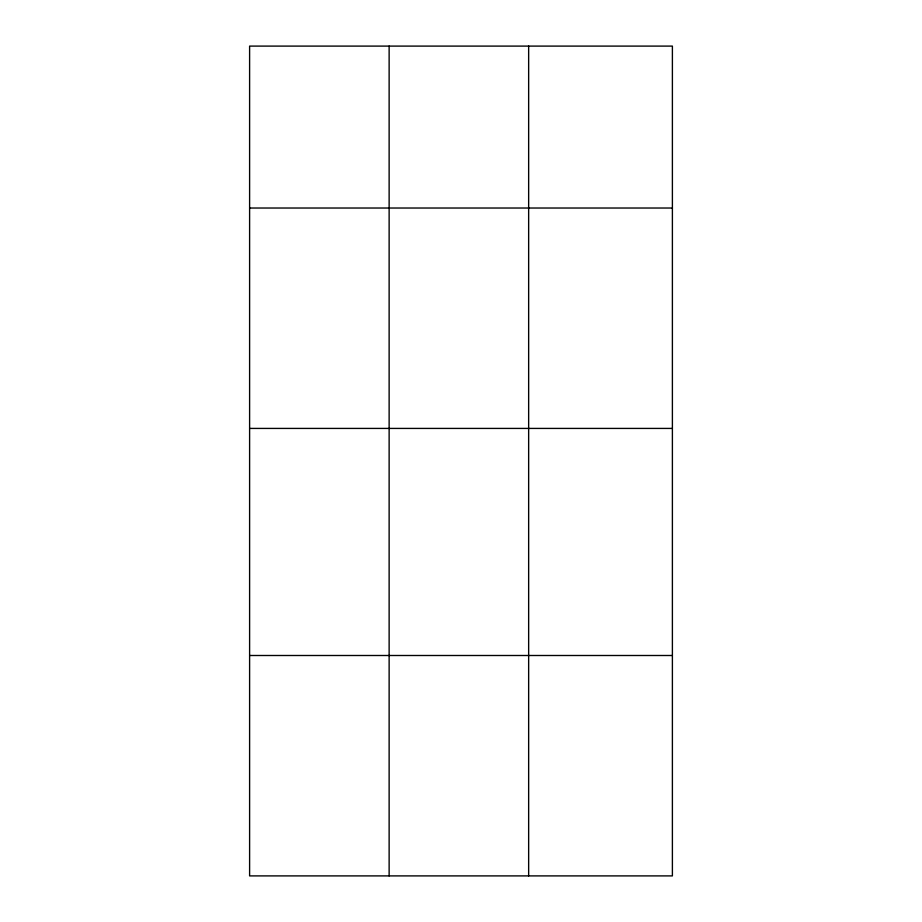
<?xml version="1.0" encoding="UTF-8"?>
<svg xmlns="http://www.w3.org/2000/svg" width="922" height="922" viewBox="0 0 922 922"><rect width="100%" height="100%" fill="white"/><g stroke="black" fill="none" stroke-linecap="round" stroke-linejoin="round"><path stroke-width="1.38" d="M672.392 208.026L672.392 875.9L249.608 875.9L249.608 46.1L672.392 46.1L672.392 208.026L249.608 208.026M249.608 428.419L672.392 428.419M249.608 655.496L672.392 655.496M528.652 46.1L528.652 875.9M389.13 46.1L389.13 875.9"/></g></svg>
